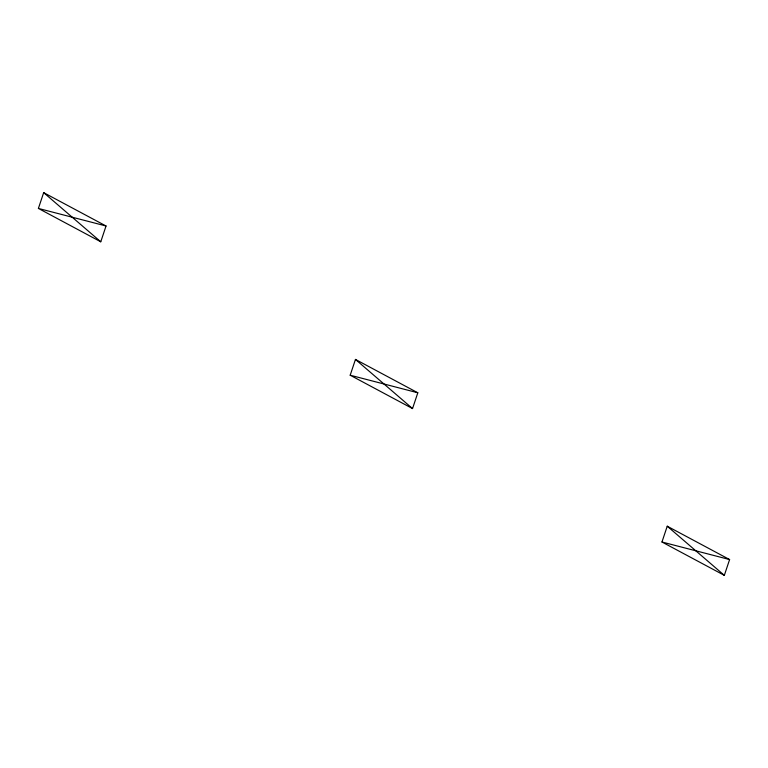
<?xml version="1.0" encoding="UTF-8"?>
<svg xmlns="http://www.w3.org/2000/svg" width="768" height="768" viewBox="0 0 768 768"><rect width="100%" height="100%" fill="white"/><g stroke="black" fill="none" stroke-linecap="round" stroke-linejoin="round"><path stroke-width="1.15" d="M38.4 208.435L43.67 192.643L106.032 225.994L100.762 241.795L38.4 208.435L106.032 225.994M350.189 375.216L355.459 359.424L417.811 392.784L412.541 408.576L350.189 375.216L417.811 392.784M661.968 542.006L667.238 526.205L729.6 559.565L724.33 575.357L661.968 542.006L729.6 559.565M667.238 526.205L724.33 575.357M355.459 359.424L412.541 408.576M43.67 192.643L100.762 241.795"/></g></svg>
